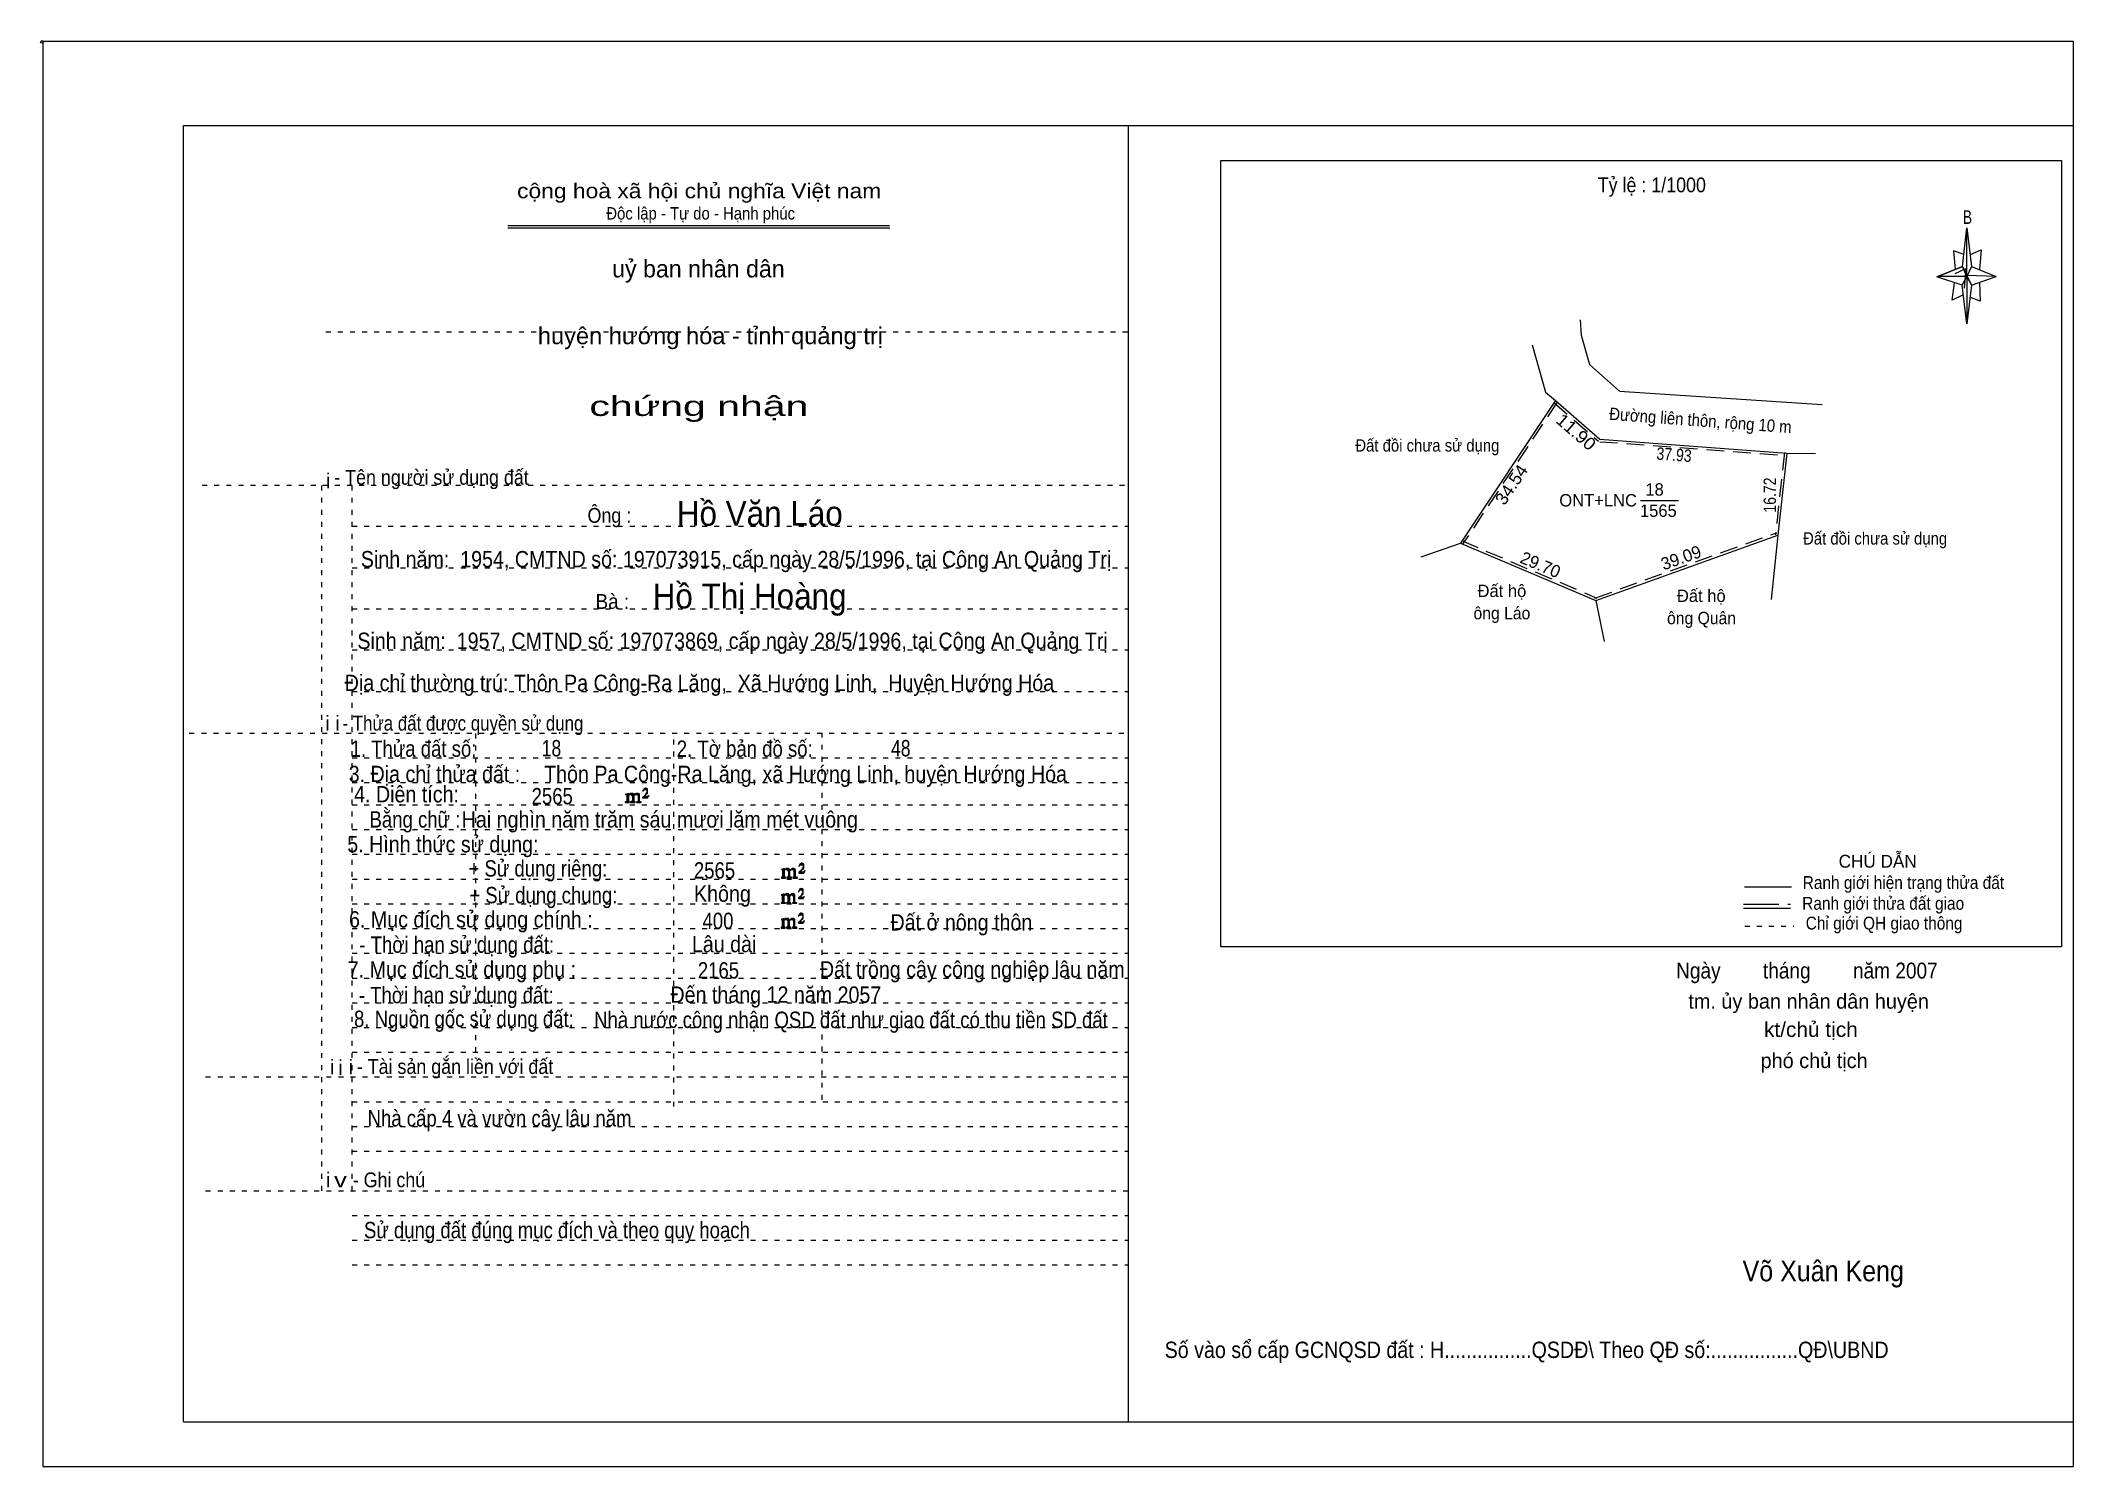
# Model space of a CAD drawing. Header units: centimetres. Extents: x -1.6 to 39.5, y -3.3 to 25.5.
import ezdxf
from ezdxf.enums import TextEntityAlignment as Align

# ---------------------------------------------------------------- set-up
doc = ezdxf.new("R2010")
doc.units = ezdxf.units.CM
doc.header["$LTSCALE"] = 0.12
for name, pattern in [('DOTTED', [1.5, 0.3, -1.2]), ('LONG_DASHED', [7.5, 6, -1.5]), ('MEDIUM_DASHED', [4.5, 3, -1.5])]:
    doc.linetypes.add(name, pattern=pattern)
for name, color, linetype, lineweight in [('1', 7, 'DOTTED', 13), ('10', 7, 'Continuous', 13), ('13', 7, 'Continuous', 13), ('4', 7, 'Continuous', 13), ('5', 7, 'Continuous', 13), ('50', 7, 'Continuous', 13)]:
    doc.layers.add(name, color=color, linetype=linetype, lineweight=lineweight)
doc.layers.add('30', color=7, linetype='Continuous')

msp = doc.modelspace()

# ---------------------------------------------------------------- hatches: boundary and pattern name
at = {"layer": '50'}
for points in [[(10.27, 10.13), (10.27, 10.12), (10.27, 10.11), (10.25, 10.11), (10.24, 10.11), (10.24, 10.1), (10.33, 10.1), (10.33, 10.11), (10.32, 10.11), (10.31, 10.11), (10.31, 10.12), (10.31, 10.13), (10.31, 10.24), (10.31, 10.25), (10.32, 10.26), (10.34, 10.26), (10.35, 10.26), (10.36, 10.26), (10.37, 10.25), (10.39, 10.22), (10.39, 10.13), (10.37, 10.12), (10.37, 10.11), (10.36, 10.11), (10.35, 10.11), (10.35, 10.1), (10.44, 10.1), (10.44, 10.11), (10.43, 10.11), (10.42, 10.11), (10.42, 10.12), (10.42, 10.13), (10.42, 10.24), (10.44, 10.26), (10.45, 10.26), (10.46, 10.26), (10.49, 10.26), (10.49, 10.25), (10.5, 10.24), (10.5, 10.22), (10.5, 10.13), (10.5, 10.12), (10.49, 10.11), (10.49, 10.11), (10.47, 10.11), (10.47, 10.1), (10.56, 10.1), (10.56, 10.11), (10.55, 10.11), (10.54, 10.11), (10.53, 10.12), (10.53, 10.13), (10.53, 10.2), (10.53, 10.25), (10.53, 10.26), (10.52, 10.27), (10.5, 10.28), (10.47, 10.28), (10.46, 10.28), (10.44, 10.27), (10.41, 10.25), (10.41, 10.26), (10.4, 10.28), (10.39, 10.28), (10.37, 10.28), (10.35, 10.28), (10.34, 10.28), (10.32, 10.26), (10.31, 10.26), (10.31, 10.25), (10.31, 10.25), (10.31, 10.26), (10.31, 10.28), (10.24, 10.26), (10.24, 10.26), (10.25, 10.26), (10.27, 10.25), (10.27, 10.24), (10.27, 10.23)], [(10.69, 10.19), (10.72, 10.24), (10.72, 10.24), (10.71, 10.22), (10.69, 10.22), (10.68, 10.22), (10.63, 10.22), (10.66, 10.26), (10.67, 10.27), (10.69, 10.28), (10.69, 10.3), (10.69, 10.32), (10.69, 10.34), (10.69, 10.35), (10.69, 10.37), (10.68, 10.38), (10.67, 10.38), (10.66, 10.39), (10.65, 10.39), (10.63, 10.38), (10.63, 10.38), (10.62, 10.37), (10.61, 10.35), (10.59, 10.33), (10.61, 10.33), (10.61, 10.35), (10.62, 10.35), (10.63, 10.36), (10.65, 10.36), (10.66, 10.36), (10.67, 10.35), (10.68, 10.35), (10.68, 10.32), (10.68, 10.3), (10.66, 10.28), (10.66, 10.26), (10.65, 10.25), (10.59, 10.2), (10.59, 10.19)], [(13.42, 8.61), (13.42, 8.6), (13.42, 8.59), (13.41, 8.59), (13.4, 8.59), (13.4, 8.57), (13.48, 8.57), (13.48, 8.59), (13.47, 8.59), (13.46, 8.59), (13.46, 8.6), (13.46, 8.61), (13.46, 8.72), (13.46, 8.73), (13.47, 8.74), (13.5, 8.74), (13.51, 8.74), (13.52, 8.74), (13.53, 8.73), (13.54, 8.69), (13.54, 8.61), (13.53, 8.6), (13.53, 8.59), (13.52, 8.59), (13.51, 8.59), (13.51, 8.57), (13.6, 8.57), (13.6, 8.59), (13.58, 8.59), (13.57, 8.59), (13.57, 8.6), (13.57, 8.61), (13.57, 8.72), (13.6, 8.74), (13.61, 8.74), (13.62, 8.74), (13.64, 8.74), (13.64, 8.73), (13.65, 8.72), (13.65, 8.69), (13.65, 8.61), (13.65, 8.6), (13.64, 8.59), (13.64, 8.59), (13.63, 8.59), (13.63, 8.57), (13.72, 8.57), (13.72, 8.59), (13.7, 8.59), (13.69, 8.59), (13.68, 8.6), (13.68, 8.61), (13.68, 8.68), (13.68, 8.73), (13.68, 8.74), (13.67, 8.75), (13.65, 8.76), (13.63, 8.76), (13.62, 8.76), (13.6, 8.75), (13.56, 8.73), (13.56, 8.74), (13.55, 8.76), (13.54, 8.76), (13.53, 8.76), (13.51, 8.76), (13.5, 8.76), (13.47, 8.74), (13.46, 8.74), (13.46, 8.73), (13.46, 8.73), (13.46, 8.74), (13.46, 8.76), (13.4, 8.74), (13.4, 8.74), (13.41, 8.74), (13.42, 8.73), (13.42, 8.72), (13.42, 8.71)], [(13.85, 8.67), (13.87, 8.72), (13.87, 8.72), (13.86, 8.69), (13.85, 8.69), (13.84, 8.69), (13.78, 8.69), (13.82, 8.74), (13.83, 8.75), (13.85, 8.76), (13.85, 8.78), (13.85, 8.79), (13.85, 8.82), (13.85, 8.83), (13.85, 8.85), (13.84, 8.86), (13.83, 8.86), (13.82, 8.87), (13.8, 8.87), (13.78, 8.86), (13.78, 8.86), (13.77, 8.85), (13.76, 8.83), (13.75, 8.81), (13.76, 8.81), (13.76, 8.83), (13.77, 8.83), (13.78, 8.84), (13.8, 8.84), (13.82, 8.84), (13.83, 8.83), (13.84, 8.83), (13.84, 8.79), (13.84, 8.78), (13.82, 8.76), (13.82, 8.74), (13.8, 8.73), (13.75, 8.68), (13.75, 8.67)], [(13.41, 8.09), (13.41, 8.08), (13.41, 8.07), (13.4, 8.07), (13.39, 8.07), (13.39, 8.06), (13.48, 8.06), (13.48, 8.07), (13.47, 8.07), (13.45, 8.07), (13.45, 8.08), (13.45, 8.09), (13.45, 8.2), (13.45, 8.21), (13.47, 8.23), (13.49, 8.23), (13.5, 8.23), (13.51, 8.23), (13.52, 8.21), (13.53, 8.18), (13.53, 8.09), (13.52, 8.08), (13.52, 8.07), (13.51, 8.07), (13.5, 8.07), (13.5, 8.06), (13.59, 8.06), (13.59, 8.07), (13.58, 8.07), (13.57, 8.07), (13.57, 8.08), (13.57, 8.09), (13.57, 8.2), (13.59, 8.23), (13.6, 8.23), (13.61, 8.23), (13.63, 8.23), (13.63, 8.21), (13.64, 8.2), (13.64, 8.18), (13.64, 8.09), (13.64, 8.08), (13.63, 8.07), (13.63, 8.07), (13.62, 8.07), (13.62, 8.06), (13.71, 8.06), (13.71, 8.07), (13.7, 8.07), (13.69, 8.07), (13.67, 8.08), (13.67, 8.09), (13.67, 8.17), (13.67, 8.21), (13.67, 8.23), (13.66, 8.24), (13.64, 8.25), (13.62, 8.25), (13.61, 8.25), (13.59, 8.24), (13.55, 8.21), (13.55, 8.23), (13.54, 8.25), (13.53, 8.25), (13.52, 8.25), (13.5, 8.25), (13.49, 8.25), (13.47, 8.23), (13.45, 8.23), (13.45, 8.21), (13.45, 8.21), (13.45, 8.23), (13.45, 8.25), (13.39, 8.23), (13.39, 8.23), (13.4, 8.23), (13.41, 8.21), (13.41, 8.2), (13.41, 8.19)], [(13.84, 8.16), (13.86, 8.2), (13.86, 8.2), (13.85, 8.18), (13.84, 8.18), (13.83, 8.18), (13.77, 8.18), (13.81, 8.23), (13.82, 8.24), (13.84, 8.25), (13.84, 8.27), (13.84, 8.28), (13.84, 8.3), (13.84, 8.31), (13.84, 8.34), (13.83, 8.35), (13.82, 8.35), (13.81, 8.36), (13.8, 8.36), (13.77, 8.35), (13.77, 8.35), (13.76, 8.34), (13.75, 8.31), (13.74, 8.29), (13.75, 8.29), (13.75, 8.31), (13.76, 8.31), (13.77, 8.33), (13.8, 8.33), (13.81, 8.33), (13.82, 8.31), (13.83, 8.31), (13.83, 8.28), (13.83, 8.27), (13.81, 8.25), (13.81, 8.23), (13.8, 8.21), (13.74, 8.17), (13.74, 8.16)], [(13.84, 7.66), (13.86, 7.71), (13.86, 7.71), (13.85, 7.68), (13.84, 7.68), (13.83, 7.68), (13.77, 7.68), (13.81, 7.73), (13.82, 7.74), (13.84, 7.75), (13.84, 7.77), (13.84, 7.78), (13.84, 7.81), (13.84, 7.82), (13.84, 7.84), (13.83, 7.85), (13.82, 7.85), (13.81, 7.86), (13.79, 7.86), (13.77, 7.85), (13.77, 7.85), (13.76, 7.84), (13.75, 7.82), (13.74, 7.8), (13.75, 7.8), (13.75, 7.82), (13.76, 7.82), (13.77, 7.83), (13.79, 7.83), (13.81, 7.83), (13.82, 7.82), (13.83, 7.82), (13.83, 7.78), (13.83, 7.77), (13.81, 7.75), (13.81, 7.73), (13.79, 7.72), (13.74, 7.67), (13.74, 7.66)], [(13.41, 7.6), (13.41, 7.59), (13.41, 7.58), (13.4, 7.58), (13.39, 7.58), (13.39, 7.56), (13.47, 7.56), (13.47, 7.58), (13.46, 7.58), (13.45, 7.58), (13.45, 7.59), (13.45, 7.6), (13.45, 7.71), (13.45, 7.72), (13.46, 7.73), (13.49, 7.73), (13.5, 7.73), (13.51, 7.73), (13.52, 7.72), (13.53, 7.68), (13.53, 7.6), (13.52, 7.59), (13.52, 7.58), (13.51, 7.58), (13.5, 7.58), (13.5, 7.56), (13.59, 7.56), (13.59, 7.58), (13.57, 7.58), (13.56, 7.58), (13.56, 7.59), (13.56, 7.6), (13.56, 7.71), (13.59, 7.73), (13.6, 7.73), (13.61, 7.73), (13.63, 7.73), (13.63, 7.72), (13.64, 7.71), (13.64, 7.68), (13.64, 7.6), (13.64, 7.59), (13.63, 7.58), (13.63, 7.58), (13.62, 7.58), (13.62, 7.56), (13.71, 7.56), (13.71, 7.58), (13.69, 7.58), (13.68, 7.58), (13.67, 7.59), (13.67, 7.6), (13.67, 7.67), (13.67, 7.72), (13.67, 7.73), (13.66, 7.74), (13.64, 7.75), (13.62, 7.75), (13.61, 7.75), (13.59, 7.74), (13.55, 7.72), (13.55, 7.73), (13.54, 7.75), (13.53, 7.75), (13.52, 7.75), (13.5, 7.75), (13.49, 7.75), (13.46, 7.73), (13.45, 7.73), (13.45, 7.72), (13.45, 7.72), (13.45, 7.73), (13.45, 7.75), (13.39, 7.73), (13.39, 7.73), (13.4, 7.73), (13.41, 7.72), (13.41, 7.71), (13.41, 7.7)]]:
    msp.add_hatch(color=256, dxfattribs=at).paths.add_polyline_path(points)

# ---------------------------------------------------------------- linework, layer by layer
at = {"layer": '1', "linetype": 'Continuous'}
for p, q in [((1.31, -2.42), (1.31, 23.78)), ((1.31, 23.78), (39.51, 23.78)), ((20.41, -2.42), (20.41, 23.78)), ((39.51, -2.42), (39.51, 23.78)), ((7.87, 21.76), (15.58, 21.76)), ((7.87, 21.71), (15.59, 21.71)), ((37.26, 20.55), (36.75, 20.72)), ((1.31, -2.42), (39.51, -2.42))]:
    msp.add_line(p, q, dxfattribs=at)
at = {"layer": '1'}
for p, q in [((4.19, 19.61), (20.41, 19.61)), ((1.69, 16.51), (20.41, 16.51)), ((4.11, 2.25), (4.11, 16.51)), ((4.72, 2.25), (4.72, 16.51)), ((4.72, 15.68), (20.41, 15.68)), ((4.72, 14.84), (20.41, 14.84)), ((4.72, 14.01), (20.41, 14.01)), ((4.72, 13.18), (20.41, 13.18)), ((4.72, 12.34), (20.41, 12.34)), ((1.43, 11.5), (20.41, 11.5)), ((7.22, 5.05), (7.22, 11.5)), ((11.22, 3.95), (11.22, 11.5)), ((14.22, 4.09), (14.22, 11.5)), ((4.72, 11), (20.41, 11)), ((4.72, 10.5), (20.41, 10.5)), ((4.72, 10.05), (20.41, 10.05)), ((4.72, 9.55), (20.41, 9.55)), ((4.72, 9.05), (20.41, 9.05)), ((4.72, 8.55), (20.41, 8.55)), ((4.72, 8.05), (20.41, 8.05)), ((4.72, 7.55), (20.41, 7.55)), ((4.72, 7.05), (20.41, 7.05)), ((4.72, 6.55), (20.41, 6.55)), ((4.72, 6.05), (20.41, 6.05)), ((4.72, 5.55), (20.41, 5.55)), ((4.72, 5.05), (20.41, 5.05)), ((1.76, 4.55), (20.41, 4.55)), ((4.72, 4.05), (20.41, 4.05)), ((4.72, 3.55), (20.41, 3.55)), ((4.72, 3.05), (20.41, 3.05)), ((1.76, 2.25), (20.41, 2.25)), ((4.72, 1.75), (20.41, 1.75)), ((4.72, 1.25), (20.41, 1.25)), ((4.72, 0.75), (20.41, 0.75))]:
    msp.add_line(p, q, dxfattribs=at)
at = {"layer": '1', "linetype": 'Continuous'}
msp.add_lwpolyline([(-1.53, -3.32), (39.51, -3.32), (39.51, 25.48), (-1.53, 25.48)], close=True, dxfattribs=at)
msp.add_lwpolyline([(37.27, 20.35), (37.06, 20.25), (37.11, 20.6)], dxfattribs=at)
at = {"layer": '10'}
for p, q in [((29.04, 18.22), (27.12, 15.34)), ((29.04, 18.22), (29.94, 17.44)), ((30.34, 18.41), (34.43, 18.14)), ((29.94, 17.44), (33.72, 17.16)), ((33.72, 17.16), (33.54, 15.5)), ((33.72, 17.16), (34.3, 17.15)), ((26.33, 15.06), (27.12, 15.34)), ((27.12, 15.34), (29.86, 14.18)), ((29.86, 14.18), (33.54, 15.5)), ((33.54, 15.5), (33.4, 14.2)), ((29.86, 14.18), (30.03, 13.35))]:
    msp.add_line(p, q, dxfattribs=at)
at = {"layer": '10', "linetype": 'MEDIUM_DASHED'}
for p, q in [((29.08, 18.19), (27.16, 15.31)), ((29.01, 18.18), (29.91, 17.4)), ((29.94, 17.39), (33.72, 17.11)), ((33.67, 17.17), (33.49, 15.51)), ((27.14, 15.39), (29.88, 14.23)), ((29.84, 14.23), (33.52, 15.55))]:
    msp.add_line(p, q, dxfattribs=at)
at = {"layer": '10'}
for points in [[(29.54, 19.85), (29.56, 19.54), (29.73, 18.95), (30.34, 18.41)], [(28.57, 19.35), (28.84, 18.39), (29.04, 18.22)]]:
    msp.add_lwpolyline(points, dxfattribs=at)
at = {"layer": '13'}
msp.add_line((30.76, 16.2), (31.53, 16.2), dxfattribs=at)
at = {"layer": '4'}
for p, q in [((32.86, 8.39), (33.81, 8.39)), ((32.84, 7.96), (33.79, 7.96))]:
    msp.add_line(p, q, dxfattribs=at)
at = {"layer": '4', "linetype": 'LONG_DASHED'}
msp.add_line((32.84, 8.04), (33.79, 8.04), dxfattribs=at)
at = {"layer": '4', "linetype": 'DOTTED'}
msp.add_line((32.87, 7.6), (33.86, 7.6), dxfattribs=at)
at = {"layer": '4'}
msp.add_lwpolyline([(22.28, 23.07), (39.27, 23.07), (39.27, 7.18), (22.28, 7.18)], close=True, dxfattribs=at)
msp.add_circle((-1.55, 25.47), 0.025, dxfattribs=at)
at = {"layer": '5'}
for p, q in [((37.27, 20.93), (37.36, 21.71)), ((37.45, 20.55), (37.36, 19.77)), ((37.45, 20.93), (37.95, 20.73)), ((37.61, 20.61), (37.63, 20.23)), ((37.63, 20.23), (37.42, 20.31))]:
    msp.add_line(p, q, dxfattribs=at)
for points in [[(37.36, 21.71), (37.45, 20.93), (37.36, 20.73)], [(37.36, 20.73), (36.77, 20.73), (37.27, 20.93), (37.45, 20.55), (37.95, 20.73), (37.36, 20.75)], [(37.36, 20.73), (37.36, 19.77), (37.26, 20.55)]]:
    msp.add_lwpolyline(points, close=True, dxfattribs=at)
for points in [[(37.3, 21.17), (37.09, 21.25), (37.12, 20.87)], [(37.43, 21.17), (37.65, 21.27), (37.61, 20.87)], [(37.36, 20.73), (37.27, 20.93), (36.77, 20.73)], [(37.12, 20.79), (37.34, 20.89), (37.3, 20.49)], [(37.36, 20.73), (37.45, 20.55), (37.95, 20.73)]]:
    msp.add_lwpolyline(points, dxfattribs=at)
at = {"layer": '50'}
for points in [[(10.27, 10.13), (10.27, 10.12), (10.27, 10.11), (10.25, 10.11), (10.24, 10.11), (10.24, 10.1), (10.33, 10.1), (10.33, 10.11), (10.32, 10.11), (10.31, 10.11), (10.31, 10.12), (10.31, 10.13), (10.31, 10.24), (10.31, 10.25), (10.32, 10.26), (10.34, 10.26), (10.35, 10.26), (10.36, 10.26), (10.37, 10.25), (10.39, 10.22), (10.39, 10.13), (10.37, 10.12), (10.37, 10.11), (10.36, 10.11), (10.35, 10.11), (10.35, 10.1), (10.44, 10.1), (10.44, 10.11), (10.43, 10.11), (10.42, 10.11), (10.42, 10.12), (10.42, 10.13), (10.42, 10.24), (10.44, 10.26), (10.45, 10.26), (10.46, 10.26), (10.49, 10.26), (10.49, 10.25), (10.5, 10.24), (10.5, 10.22), (10.5, 10.13), (10.5, 10.12), (10.49, 10.11), (10.49, 10.11), (10.47, 10.11), (10.47, 10.1), (10.56, 10.1), (10.56, 10.11), (10.55, 10.11), (10.54, 10.11), (10.53, 10.12), (10.53, 10.13), (10.53, 10.2), (10.53, 10.25), (10.53, 10.26), (10.52, 10.27), (10.5, 10.28), (10.47, 10.28), (10.46, 10.28), (10.44, 10.27), (10.41, 10.25), (10.41, 10.26), (10.4, 10.28), (10.39, 10.28), (10.37, 10.28), (10.35, 10.28), (10.34, 10.28), (10.32, 10.26), (10.31, 10.26), (10.31, 10.25), (10.31, 10.25), (10.31, 10.26), (10.31, 10.28), (10.24, 10.26), (10.24, 10.26), (10.25, 10.26), (10.27, 10.25), (10.27, 10.24), (10.27, 10.23)], [(10.69, 10.19), (10.72, 10.24), (10.72, 10.24), (10.71, 10.22), (10.69, 10.22), (10.68, 10.22), (10.63, 10.22), (10.66, 10.26), (10.67, 10.27), (10.69, 10.28), (10.69, 10.3), (10.69, 10.32), (10.69, 10.34), (10.69, 10.35), (10.69, 10.37), (10.68, 10.38), (10.67, 10.38), (10.66, 10.39), (10.65, 10.39), (10.63, 10.38), (10.63, 10.38), (10.62, 10.37), (10.61, 10.35), (10.59, 10.33), (10.61, 10.33), (10.61, 10.35), (10.62, 10.35), (10.63, 10.36), (10.65, 10.36), (10.66, 10.36), (10.67, 10.35), (10.68, 10.35), (10.68, 10.32), (10.68, 10.3), (10.66, 10.28), (10.66, 10.26), (10.65, 10.25), (10.59, 10.2), (10.59, 10.19)], [(13.42, 8.61), (13.42, 8.6), (13.42, 8.59), (13.41, 8.59), (13.4, 8.59), (13.4, 8.57), (13.48, 8.57), (13.48, 8.59), (13.47, 8.59), (13.46, 8.59), (13.46, 8.6), (13.46, 8.61), (13.46, 8.72), (13.46, 8.73), (13.47, 8.74), (13.5, 8.74), (13.51, 8.74), (13.52, 8.74), (13.53, 8.73), (13.54, 8.69), (13.54, 8.61), (13.53, 8.6), (13.53, 8.59), (13.52, 8.59), (13.51, 8.59), (13.51, 8.57), (13.6, 8.57), (13.6, 8.59), (13.58, 8.59), (13.57, 8.59), (13.57, 8.6), (13.57, 8.61), (13.57, 8.72), (13.6, 8.74), (13.61, 8.74), (13.62, 8.74), (13.64, 8.74), (13.64, 8.73), (13.65, 8.72), (13.65, 8.69), (13.65, 8.61), (13.65, 8.6), (13.64, 8.59), (13.64, 8.59), (13.63, 8.59), (13.63, 8.57), (13.72, 8.57), (13.72, 8.59), (13.7, 8.59), (13.69, 8.59), (13.68, 8.6), (13.68, 8.61), (13.68, 8.68), (13.68, 8.73), (13.68, 8.74), (13.67, 8.75), (13.65, 8.76), (13.63, 8.76), (13.62, 8.76), (13.6, 8.75), (13.56, 8.73), (13.56, 8.74), (13.55, 8.76), (13.54, 8.76), (13.53, 8.76), (13.51, 8.76), (13.5, 8.76), (13.47, 8.74), (13.46, 8.74), (13.46, 8.73), (13.46, 8.73), (13.46, 8.74), (13.46, 8.76), (13.4, 8.74), (13.4, 8.74), (13.41, 8.74), (13.42, 8.73), (13.42, 8.72), (13.42, 8.71)], [(13.85, 8.67), (13.87, 8.72), (13.87, 8.72), (13.86, 8.69), (13.85, 8.69), (13.84, 8.69), (13.78, 8.69), (13.82, 8.74), (13.83, 8.75), (13.85, 8.76), (13.85, 8.78), (13.85, 8.79), (13.85, 8.82), (13.85, 8.83), (13.85, 8.85), (13.84, 8.86), (13.83, 8.86), (13.82, 8.87), (13.8, 8.87), (13.78, 8.86), (13.78, 8.86), (13.77, 8.85), (13.76, 8.83), (13.75, 8.81), (13.76, 8.81), (13.76, 8.83), (13.77, 8.83), (13.78, 8.84), (13.8, 8.84), (13.82, 8.84), (13.83, 8.83), (13.84, 8.83), (13.84, 8.79), (13.84, 8.78), (13.82, 8.76), (13.82, 8.74), (13.8, 8.73), (13.75, 8.68), (13.75, 8.67)], [(13.41, 8.09), (13.41, 8.08), (13.41, 8.07), (13.4, 8.07), (13.39, 8.07), (13.39, 8.06), (13.48, 8.06), (13.48, 8.07), (13.47, 8.07), (13.45, 8.07), (13.45, 8.08), (13.45, 8.09), (13.45, 8.2), (13.45, 8.21), (13.47, 8.23), (13.49, 8.23), (13.5, 8.23), (13.51, 8.23), (13.52, 8.21), (13.53, 8.18), (13.53, 8.09), (13.52, 8.08), (13.52, 8.07), (13.51, 8.07), (13.5, 8.07), (13.5, 8.06), (13.59, 8.06), (13.59, 8.07), (13.58, 8.07), (13.57, 8.07), (13.57, 8.08), (13.57, 8.09), (13.57, 8.2), (13.59, 8.23), (13.6, 8.23), (13.61, 8.23), (13.63, 8.23), (13.63, 8.21), (13.64, 8.2), (13.64, 8.18), (13.64, 8.09), (13.64, 8.08), (13.63, 8.07), (13.63, 8.07), (13.62, 8.07), (13.62, 8.06), (13.71, 8.06), (13.71, 8.07), (13.7, 8.07), (13.69, 8.07), (13.67, 8.08), (13.67, 8.09), (13.67, 8.17), (13.67, 8.21), (13.67, 8.23), (13.66, 8.24), (13.64, 8.25), (13.62, 8.25), (13.61, 8.25), (13.59, 8.24), (13.55, 8.21), (13.55, 8.23), (13.54, 8.25), (13.53, 8.25), (13.52, 8.25), (13.5, 8.25), (13.49, 8.25), (13.47, 8.23), (13.45, 8.23), (13.45, 8.21), (13.45, 8.21), (13.45, 8.23), (13.45, 8.25), (13.39, 8.23), (13.39, 8.23), (13.4, 8.23), (13.41, 8.21), (13.41, 8.2), (13.41, 8.19)], [(13.84, 8.16), (13.86, 8.2), (13.86, 8.2), (13.85, 8.18), (13.84, 8.18), (13.83, 8.18), (13.77, 8.18), (13.81, 8.23), (13.82, 8.24), (13.84, 8.25), (13.84, 8.27), (13.84, 8.28), (13.84, 8.3), (13.84, 8.31), (13.84, 8.34), (13.83, 8.35), (13.82, 8.35), (13.81, 8.36), (13.8, 8.36), (13.77, 8.35), (13.77, 8.35), (13.76, 8.34), (13.75, 8.31), (13.74, 8.29), (13.75, 8.29), (13.75, 8.31), (13.76, 8.31), (13.77, 8.33), (13.8, 8.33), (13.81, 8.33), (13.82, 8.31), (13.83, 8.31), (13.83, 8.28), (13.83, 8.27), (13.81, 8.25), (13.81, 8.23), (13.8, 8.21), (13.74, 8.17), (13.74, 8.16)], [(13.84, 7.66), (13.86, 7.71), (13.86, 7.71), (13.85, 7.68), (13.84, 7.68), (13.83, 7.68), (13.77, 7.68), (13.81, 7.73), (13.82, 7.74), (13.84, 7.75), (13.84, 7.77), (13.84, 7.78), (13.84, 7.81), (13.84, 7.82), (13.84, 7.84), (13.83, 7.85), (13.82, 7.85), (13.81, 7.86), (13.79, 7.86), (13.77, 7.85), (13.77, 7.85), (13.76, 7.84), (13.75, 7.82), (13.74, 7.8), (13.75, 7.8), (13.75, 7.82), (13.76, 7.82), (13.77, 7.83), (13.79, 7.83), (13.81, 7.83), (13.82, 7.82), (13.83, 7.82), (13.83, 7.78), (13.83, 7.77), (13.81, 7.75), (13.81, 7.73), (13.79, 7.72), (13.74, 7.67), (13.74, 7.66)], [(13.41, 7.6), (13.41, 7.59), (13.41, 7.58), (13.4, 7.58), (13.39, 7.58), (13.39, 7.56), (13.47, 7.56), (13.47, 7.58), (13.46, 7.58), (13.45, 7.58), (13.45, 7.59), (13.45, 7.6), (13.45, 7.71), (13.45, 7.72), (13.46, 7.73), (13.49, 7.73), (13.5, 7.73), (13.51, 7.73), (13.52, 7.72), (13.53, 7.68), (13.53, 7.6), (13.52, 7.59), (13.52, 7.58), (13.51, 7.58), (13.5, 7.58), (13.5, 7.56), (13.59, 7.56), (13.59, 7.58), (13.57, 7.58), (13.56, 7.58), (13.56, 7.59), (13.56, 7.6), (13.56, 7.71), (13.59, 7.73), (13.6, 7.73), (13.61, 7.73), (13.63, 7.73), (13.63, 7.72), (13.64, 7.71), (13.64, 7.68), (13.64, 7.6), (13.64, 7.59), (13.63, 7.58), (13.63, 7.58), (13.62, 7.58), (13.62, 7.56), (13.71, 7.56), (13.71, 7.58), (13.69, 7.58), (13.68, 7.58), (13.67, 7.59), (13.67, 7.6), (13.67, 7.67), (13.67, 7.72), (13.67, 7.73), (13.66, 7.74), (13.64, 7.75), (13.62, 7.75), (13.61, 7.75), (13.59, 7.74), (13.55, 7.72), (13.55, 7.73), (13.54, 7.75), (13.53, 7.75), (13.52, 7.75), (13.5, 7.75), (13.49, 7.75), (13.46, 7.73), (13.45, 7.73), (13.45, 7.72), (13.45, 7.72), (13.45, 7.73), (13.45, 7.75), (13.39, 7.73), (13.39, 7.73), (13.4, 7.73), (13.41, 7.72), (13.41, 7.71), (13.41, 7.7)]]:
    msp.add_lwpolyline(points, close=True, dxfattribs=at)

# ---------------------------------------------------------------- texts
at = {"layer": '1'}
for s, height, width, p in [('cộng hoà xã hội chủ nghĩa Việt nam', 0.3, 1.15, (11.735, 22.31)), ('Độc lập - Tự do - Hạnh phúc', 0.25, 0.9, (11.765, 21.88)), ('chứng nhận', 0.4, 1.55, (11.73, 17.91)), ('- Tên người sử dụng đất', 0.3, 0.9, (6.325, 16.52)), ('- Thửa đất được quyền sử dụng', 0.3, 0.85, (6.96, 11.55)), ('- Tài sản gắn liền với đất ', 0.3, 0.9, (6.85, 4.61)), ('v', 0.3, 1.3, (4.485, 2.32)), ('- Ghi chú', 0.3, 0.9, (5.465, 2.32))]:
    msp.add_text(s, height=height, dxfattribs=dict(at, width=width)).set_placement(p, align=Align.CENTER)
for s, height, p in [('uỷ ban nhân dân', 0.35, (11.72, 20.71)), ('i', 0.3, (4.235, 16.45)), ('i', 0.3, (4.225, 11.55)), ('i', 0.3, (4.425, 11.55)), ('i', 0.3, (4.315, 4.6)), ('i', 0.3, (4.485, 4.59)), ('i', 0.3, (4.695, 4.6)), ('i', 0.3, (4.235, 2.32))]:
    msp.add_text(s, height=height, dxfattribs=at).set_placement(p, align=Align.CENTER)
at = {"layer": '10'}
for s, height, width, p in [('Tỷ lệ : 1/1000', 0.3, 0.9, (30.99, 22.43)), ('Đất đồi chưa sử dụng ', 0.25, 0.9, (26.495, 17.19)), ('Hồ Văn Láo', 0.5, 0.95, (12.96, 15.69)), ('Đất đồi chưa sử dụng ', 0.25, 0.9, (35.545, 15.31)), ('Hồ Thị Hoàng', 0.5, 0.95, (12.755, 14.02)), ('ông Láo', 0.25, 0.95, (27.96, 13.8)), ('ông Quân', 0.25, 0.95, (31.995, 13.7)), ('Võ Xuân Keng', 0.42, 0.9, (34.455, 0.42))]:
    msp.add_text(s, height=height, dxfattribs=dict(at, width=width)).set_placement(p, align=Align.CENTER)
at = {"layer": '10', "width": 0.9}
msp.add_text('Đường liên thôn, rộng 10 m ', height=0.25, rotation=355.764, dxfattribs=at).set_placement((32.006, 17.693), align=Align.CENTER)
at = {"layer": '10'}
for s, p in [('18', (30.86, 16.3)), ('1565', (30.75, 15.87))]:
    msp.add_text(s, height=0.25, dxfattribs=at).set_placement(p)
msp.add_text('ONT+LNC', height=0.25, dxfattribs=at).set_placement((30.69, 16.08), align=Align.RIGHT)
msp.add_text('29.70', height=0.25, rotation=336.991, dxfattribs=at).set_placement((28.691, 14.788), align=Align.CENTER)
for p in [(27.96, 14.25), (31.99, 14.15)]:
    msp.add_text('Đất hộ', height=0.25, dxfattribs=at).set_placement(p, align=Align.CENTER)
at = {"layer": '30'}
for s, rotation, width, p in [('11.90', 319.19, 1.1, (29.378, 17.491)), ('37.93', 355.767, 0.85, (31.431, 17.003)), ('34.54', 56.324, 1.05, (28.257, 16.451)), ('16.72', 90, 0.85, (33.5, 16.31))]:
    msp.add_text(s, height=0.25, rotation=rotation, dxfattribs=dict(at, width=width)).set_placement(p, align=Align.CENTER)
msp.add_text('39.09', height=0.25, rotation=19.659, dxfattribs=at).set_placement((31.623, 14.927), align=Align.CENTER)
at = {"layer": '4'}
msp.add_text('CHÚ DẪN', height=0.2591, dxfattribs=at).set_placement((35.555, 8.78), align=Align.CENTER)
at = {"layer": '4', "width": 0.9}
for s, p in [('Ranh giới hiện trạng thửa đất', (36.075, 8.35)), ('Ranh giới thửa đất giao ', (35.71, 7.93)), ('Chỉ giới QH giao thông', (35.685, 7.53))]:
    msp.add_text(s, height=0.2591, dxfattribs=at).set_placement(p, align=Align.CENTER)
at = {"layer": '5', "width": 0.75}
msp.add_text('B', height=0.276, dxfattribs=at).set_placement((37.37, 21.79), align=Align.CENTER)
at = {"layer": '50'}
for s, height, width, p in [('  huyện hướng hóa - tỉnh quảng trị', 0.34, 1.05, (11.83, 19.36)), ('Ông :', 0.3, 0.9, (9.92, 15.75)), ('Sinh năm:  1954, CMTND số: 197073915, cấp ngày 28/5/1996, tại Công An Quảng Trị', 0.33, 0.9, (12.48, 14.85)), ('Bà :', 0.3, 0.95, (9.98, 14.01)), ('Sinh năm:  1957, CMTND số: 197073869, cấp ngày 28/5/1996, tại Công An Quảng Trị', 0.33, 0.9, (12.41, 13.2)), ('Địa chỉ thường trú: Thôn Pa Công-Ra Lăng,  Xã Hướng Linh,  Huyện Hướng Hóa', 0.33, 0.9, (11.74, 12.35)), ('1. Thửa đất số:  ', 0.33, 0.85, (6.065, 11.02)), ('18', 0.33, 0.8, (8.75, 11.03)), ('2. Tờ bản đồ số:  ', 0.33, 0.85, (12.76, 11.02)), ('48', 0.33, 0.8, (15.81, 11.03)), ('3. Địa chỉ thửa đất : ', 0.33, 0.9, (6.44, 10.51)), ('Thôn Pa Công-Ra Lăng, xã Hướng Linh, huyện Hướng Hóa', 0.33, 0.9, (13.885, 10.51)), ('4. Diện tích: ', 0.33, 0.9, (5.875, 10.1)), ('2565', 0.33, 0.85, (8.765, 10.06)), ('Bằng chữ :', 0.33, 0.85, (5.99, 9.59)), ('Hai nghìn năm trăm sáu mươi lăm mét vuông', 0.33, 0.9, (10.94, 9.59)), ('5. Hình thức sử dụng:', 0.33, 0.9, (6.555, 9.09)), ('+ Sử dụng riêng:', 0.33, 0.85, (8.475, 8.6)), ('2565', 0.33, 0.85, (12.045, 8.56)), ('+ Sử dụng chung:', 0.33, 0.85, (8.585, 8.06)), ('Không', 0.33, 0.9, (12.205, 8.09)), ('6. Mục đích sử dụng chính :', 0.33, 0.9, (7.12, 7.57)), ('400', 0.33, 0.85, (12.115, 7.54)), ('Đất ở nông thôn', 0.33, 0.9, (17.035, 7.51)), ('- Thời hạn sử dụng đất:', 0.33, 0.85, (6.835, 7.06)), ('Lâu dài', 0.33, 0.9, (12.24, 7.07)), ('7. Mục đích sử dụng phụ :', 0.33, 0.9, (6.94, 6.56)), ('2165', 0.33, 0.85, (12.125, 6.54)), ('Đất trồng cây công nghiệp lâu năm', 0.33, 0.9, (17.255, 6.56)), ('Ngày        tháng        năm 2007', 0.32, 0.9, (34.125, 6.54)), ('- Thời hạn sử dụng đất:', 0.33, 0.85, (6.825, 6.04)), ('Đến tháng 12 năm 2057', 0.33, 0.9, (13.285, 6.05)), ('8. Nguồn gốc sử dụng đất:', 0.33, 0.85, (6.98, 5.56)), ('Nhà nước công nhận QSD đất như giao đất có thu tiền SD đất ', 0.33, 0.85, (14.855, 5.54)), ('kt/chủ tịch', 0.3, 1.05, (34.205, 5.36)), ('Nhà cấp 4 và vườn cây lâu năm', 0.33, 0.85, (7.7, 3.55)), ('Sử dụng đất đúng mục đích và theo quy hoạch', 0.33, 0.85, (8.86, 1.29)), ('Số vào sổ cấp GCNQSD đất : H................QSDĐ\\ Theo QĐ số:................QĐ\\UBND', 0.33, 0.9, (28.46, -1.13))]:
    msp.add_text(s, height=height, dxfattribs=dict(at, width=width)).set_placement(p, align=Align.CENTER)
for s, p in [('tm. ủy ban nhân dân huyện ', (34.215, 5.93)), ('phó chủ tịch', (34.27, 4.73))]:
    msp.add_text(s, height=0.3, dxfattribs=at).set_placement(p, align=Align.CENTER)

doc.saveas('drawing.dxf')
